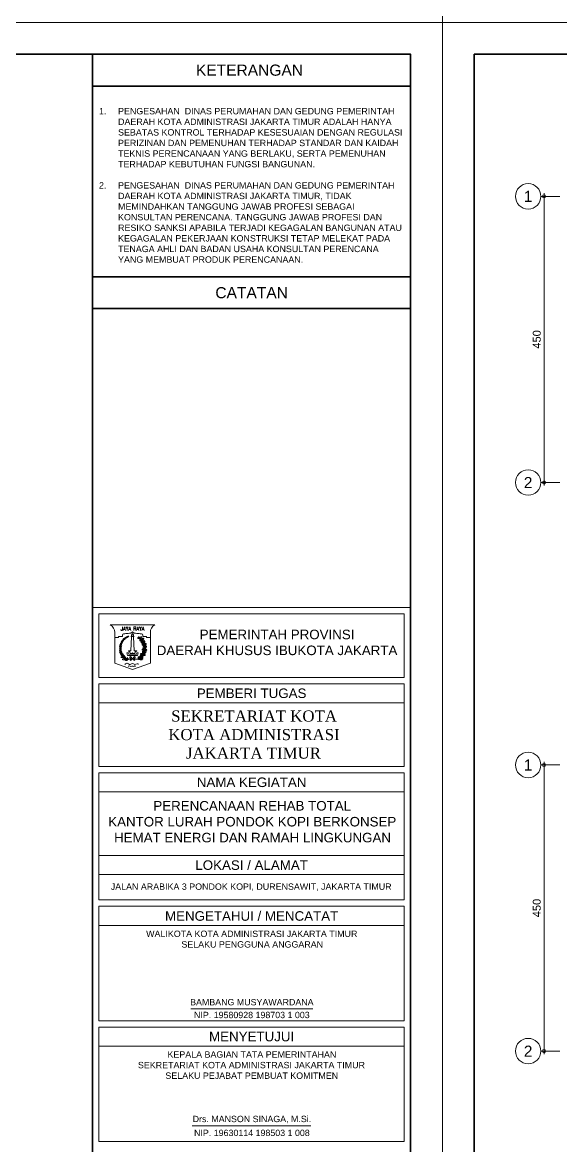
# Model space of a CAD drawing. Header units: millimetres. Extents: x -11 to 1625, y -267 to 180.
# Drawn here: x 1066.01 to 1082.93, y -27.33 to 8 of the extents above; entities that cross this region are included whole.
import ezdxf
from ezdxf.enums import TextEntityAlignment as Align

# ---------------------------------------------------------------- set-up
doc = ezdxf.new("R2010")
doc.units = ezdxf.units.MM
for name, color, linetype, lineweight in [('ars', 11, 'Continuous', 5), ('GRS KOP', 1, 'Continuous', 35), ('kop', 7, 'Continuous', 20), ('not', 7, 'Continuous', 20), ('u', 6, 'Continuous', 20)]:
    doc.layers.add(name, color=color, linetype=linetype, lineweight=lineweight)
doc.styles.add('BARU', font='complex.shx')
doc.styles.add('S', font='SIMPLEX', dxfattribs={"width": 1.1})
doc.styles.get("Standard").update_dxf_attribs({"font": 'ARIALUNI.TTF'})
doc.dimstyles.new('SK 50', dxfattribs={"dimtxt": 0.25, "dimasz": 0.1, "dimexe": 0, "dimexo": 0, "dimgap": 0.1, "dimtad": 1, "dimdec": 0, "dimlfac": 50, "dimzin": 12, "dimdsep": 46, "dimtxsty": 'Standard', "dimblk": 'BULAT', "dimcen": 0.1, "dimclrd": 256, "dimclre": 256, "dimclrt": 256, "dimadec": 0, "dimazin": 3, "dimtfac": 1, "dimtdec": 0, "dimtofl": 0, "dimtmove": 0, "dimatfit": 3, "dimldrblk": 'BULAT', "dimfxl": 0, "dimtolj": 1, "dimtzin": 0, "dimlwd": -1, "dimlwe": -1, "dimarcsym": 0})

# ---------------------------------------------------------------- blocks, each defined once
blk = doc.blocks.new('kop')
at = {"layer": 'ars'}
for p, q in [((74.521, 35.599), (74.496, 35.614)), ((74.534, 35.595), (74.538, 35.581)), ((74.578, 35.526), (74.553, 35.541)), ((74.578, 35.526), (74.581, 35.555)), ((74.6, 35.468), (74.612, 35.457)), ((74.614, 35.467), (74.614, 35.452)), ((74.634, 35.366), (74.615, 35.388)), ((74.634, 35.366), (74.643, 35.394)), ((74.472, 34.989), (74.502, 34.992)), ((74.537, 35.048), (74.537, 35.078)), ((74.552, 35.066), (74.578, 35.081)), ((74.621, 35.202), (74.607, 35.228)), ((74.621, 35.202), (74.64, 35.225)), ((74.631, 35.289), (74.635, 35.273)), ((74.642, 35.304), (74.637, 35.29))]:
    blk.add_line(p, q, dxfattribs=at)
for centre, radius, start, end in [((74.278, 35.315), 0.405, 114.0856, 237.6325), ((74.097, 35.661), 0.0281, 113.4007, 177.862), ((74.058, 35.688), 0.0281, 293.4007, 357.862), ((74.082, 35.701), 0.0281, 293.4007, 357.862), ((74.121, 35.674), 0.0281, 113.4007, 177.862), ((74.11, 35.653), 0.0281, 61.6811, 126.1424), ((74.117, 35.713), 0.0281, 260.9368, 325.3982), ((74.136, 35.669), 0.0281, 80.9368, 145.3982), ((74.589, 35.652), 0.0795, 151.1819, 225.9956), ((74.464, 35.633), 0.0795, 331.1819, 45.9956), ((73.906, 35.362), 0.061, 172.3995, 236.8608), ((73.812, 35.319), 0.061, 352.3995, 56.8608), ((73.916, 35.414), 0.061, 164.619, 229.0804), ((73.817, 35.384), 0.061, 344.619, 49.0804), ((73.933, 35.316), 0.061, 120.6799, 185.1412), ((73.842, 35.364), 0.061, 300.6799, 5.1412), ((73.923, 35.456), 0.0488, 158.8649, 223.3262), ((73.852, 35.424), 0.061, 292.8994, 357.3608), ((73.937, 35.365), 0.061, 112.8994, 177.3608), ((73.842, 35.44), 0.0488, 338.8649, 43.3262), ((73.873, 35.469), 0.0488, 287.1453, 351.6066), ((73.935, 35.415), 0.0488, 107.1453, 171.6066), ((73.942, 35.493), 0.0488, 150.2996, 214.761), ((73.859, 35.489), 0.0488, 330.2996, 34.761), ((73.948, 35.451), 0.0488, 98.58, 163.0414), ((73.894, 35.513), 0.0488, 278.58, 343.0414), ((73.961, 35.528), 0.0488, 145.7989, 210.2603), ((73.879, 35.531), 0.0488, 325.7989, 30.2603), ((73.916, 35.552), 0.0488, 274.0793, 338.5407), ((73.965, 35.485), 0.0488, 94.0793, 158.5407), ((73.985, 35.56), 0.0488, 139.3679, 203.8292), ((73.904, 35.572), 0.0488, 319.3679, 23.8292), ((73.984, 35.517), 0.0488, 87.6483, 152.1096), ((73.943, 35.589), 0.0488, 267.6483, 332.1096), ((74.012, 35.589), 0.0488, 133.8416, 198.303), ((73.932, 35.609), 0.0488, 313.8416, 18.303), ((74.007, 35.547), 0.0488, 82.122, 146.5834), ((73.973, 35.622), 0.0488, 262.122, 326.5834), ((74.036, 35.612), 0.0439, 126.6239, 191.0853), ((73.967, 35.639), 0.0439, 306.6239, 11.0853), ((74.026, 35.575), 0.0439, 74.9043, 139.3657), ((74.005, 35.646), 0.0439, 254.9043, 319.3657), ((74, 35.656), 0.0352, 303.961, 8.4223), ((74.054, 35.632), 0.0352, 123.961, 188.4223), ((74.045, 35.603), 0.0352, 72.2414, 136.7027), ((74.03, 35.66), 0.0352, 252.2414, 316.7027), ((74.027, 35.676), 0.0352, 297.7406, 2.2019), ((74.078, 35.647), 0.0352, 117.7406, 182.2019), ((74.066, 35.619), 0.0352, 66.021, 130.4823), ((74.057, 35.677), 0.0352, 246.021, 310.4823), ((74.086, 35.64), 0.0281, 61.6811, 126.1424), ((74.082, 35.687), 0.0281, 241.6811, 306.1424), ((74.106, 35.7), 0.0281, 241.6811, 306.1424), ((74.232, 35.315), 0.405, 302.3675, 44.4851), ((74.485, 35.674), 0.0613, 235.5154, 280.6207), ((74.445, 35.613), 0.0507, 1.4248, 71.624), ((74.541, 35.601), 0.0613, 235.5154, 280.6207), ((74.502, 35.54), 0.0507, 1.4248, 71.624), ((74.526, 35.44), 0.0795, 20.9123, 95.7261), ((74.592, 35.547), 0.0795, 200.9123, 275.7261), ((74.611, 35.596), 0.0507, 162.5946, 232.7938), ((74.623, 35.449), 0.0613, 217.2288, 262.3342), ((74.538, 35.6), 0.0613, 313.598, 358.7033), ((74.663, 35.361), 0.0795, 171.1641, 245.9779), ((74.552, 35.301), 0.0795, 351.1641, 65.9779), ((74.566, 35.403), 0.0507, 343.1383, 53.3375), ((74.684, 35.504), 0.0795, 133.1999, 208.0136), ((74.559, 35.525), 0.0795, 313.1999, 28.0136), ((74.682, 35.427), 0.0507, 150.0679, 220.2671), ((74.721, 35.315), 0.0795, 113.3027, 188.1164), ((74.611, 35.377), 0.0795, 293.3027, 8.1164), ((74.611, 35.447), 0.0613, 301.0712, 346.1766), ((73.816, 35.253), 0.061, 2.2926, 66.7539), ((73.901, 35.312), 0.061, 182.2926, 246.7539), ((73.829, 35.191), 0.061, 12.6628, 77.1241), ((73.902, 35.264), 0.061, 192.6628, 257.1241), ((73.907, 35.225), 0.061, 200.2151, 264.6765), ((73.844, 35.143), 0.061, 20.2151, 84.6765), ((73.921, 35.183), 0.061, 206.1601, 270.6214), ((73.867, 35.095), 0.061, 26.1601, 90.6214), ((73.936, 35.271), 0.061, 130.573, 195.0343), ((73.837, 35.302), 0.061, 310.573, 15.0343), ((73.943, 35.23), 0.061, 140.9432, 205.4045), ((73.841, 35.243), 0.061, 320.9432, 25.4045), ((73.941, 35.145), 0.061, 208.508, 272.9693), ((73.891, 35.055), 0.061, 28.508, 92.9693), ((73.957, 35.19), 0.061, 140.9432, 205.4045), ((73.854, 35.203), 0.061, 320.9432, 25.4045), ((73.921, 35.015), 0.061, 40.0311, 104.4924), ((73.953, 35.113), 0.061, 220.0311, 284.4924), ((73.974, 35.153), 0.061, 146.9028, 211.3642), ((73.871, 35.155), 0.061, 326.9028, 31.3642), ((73.956, 34.978), 0.061, 49.2006, 113.662), ((73.971, 35.08), 0.061, 229.2006, 293.662), ((73.997, 35.115), 0.061, 146.6953, 211.1566), ((73.893, 35.117), 0.061, 326.6953, 31.1566), ((74.021, 35.084), 0.061, 144.8635, 209.3249), ((73.918, 35.089), 0.061, 324.8635, 29.3249), ((73.99, 34.949), 0.061, 44.4223, 108.8836), ((74.014, 35.049), 0.061, 224.4223, 288.8836), ((74.049, 35.054), 0.061, 144.4903, 208.9516), ((73.946, 35.059), 0.061, 324.4903, 28.9516), ((74.08, 35.031), 0.061, 156.1803, 220.6416), ((73.978, 35.016), 0.061, 336.1803, 40.6416), ((74.567, 35.052), 0.0795, 137.1076, 211.9214), ((74.441, 35.064), 0.0795, 317.1076, 31.9214), ((74.547, 34.969), 0.0507, 83.4432, 153.6424), ((74.537, 35.042), 0.0613, 234.4466, 279.5519), ((74.569, 34.993), 0.0612, 69.8962, 144.7099), ((74.541, 35.085), 0.0612, 249.8962, 324.7099), ((74.582, 35.119), 0.0613, 176.9872, 222.0926), ((74.509, 35.12), 0.0507, 302.8967, 13.0959), ((74.644, 35.186), 0.0795, 153.0891, 227.9029), ((74.627, 35.286), 0.0613, 205.6201, 250.7254), ((74.52, 35.163), 0.0795, 333.0891, 47.9029), ((74.629, 35.078), 0.0507, 106.5818, 176.781), ((74.591, 35.141), 0.0613, 257.5851, 302.6905), ((74.562, 35.252), 0.0507, 331.5296, 41.7288), ((74.602, 35.228), 0.0795, 271.02, 345.8338), ((74.68, 35.129), 0.0795, 91.02, 165.8338), ((74.688, 35.241), 0.0507, 128.2781, 198.4773), ((74.63, 35.285), 0.0613, 279.2815, 324.3868)]:
    blk.add_arc(centre, radius, start, end, dxfattribs=at)
at = {"layer": 'ars', "color": 11}
for centre, radius, start, end in [((74.491, 34.995), 0.0613, 158.8696, 203.9749), ((74.422, 35.02), 0.0507, 284.779, 354.9783), ((74.44, 34.986), 0.016, 270, 302.3675)]:
    blk.add_arc(centre, radius, start, end, dxfattribs=at)
at = {"layer": 'ars'}
for points, start_tangent, end_tangent in [([(74.461, 35.651), (74.466, 35.634), (74.45, 35.624), (74.429, 35.623), (74.426, 35.64), (74.439, 35.661), (74.444, 35.672), (74.461, 35.663), (74.461, 35.651)], (0.714442, -0.699695), (0.714442, -0.699695)), ([(74.518, 35.578), (74.523, 35.561), (74.507, 35.551), (74.486, 35.55), (74.483, 35.567), (74.496, 35.588), (74.501, 35.599), (74.518, 35.589), (74.518, 35.578)], (0.714442, -0.699695), (0.714442, -0.699695)), ([(74.594, 35.435), (74.593, 35.416), (74.574, 35.412), (74.555, 35.418), (74.556, 35.435), (74.576, 35.451), (74.584, 35.459), (74.597, 35.445), (74.594, 35.435)], (0.458819, -0.88853), (0.458819, -0.88853)), ([(74.571, 35.605), (74.582, 35.591), (74.6, 35.598), (74.612, 35.615), (74.601, 35.627), (74.576, 35.629), (74.564, 35.631), (74.562, 35.612), (74.571, 35.605)], (0.149901, -0.988701), (0.149901, -0.988701)), ([(74.644, 35.445), (74.652, 35.429), (74.671, 35.432), (74.687, 35.445), (74.678, 35.46), (74.654, 35.467), (74.643, 35.472), (74.637, 35.453), (74.644, 35.445)], (-0.068112, -0.997678), (-0.068112, -0.997678)), ([(74.463, 35.013), (74.447, 35.004), (74.433, 35.018), (74.428, 35.037), (74.443, 35.045), (74.467, 35.037), (74.479, 35.034), (74.474, 35.016), (74.463, 35.013)], (-0.515761, -0.856733), (-0.515761, -0.856733)), ([(74.551, 35.127), (74.539, 35.113), (74.521, 35.122), (74.51, 35.139), (74.522, 35.151), (74.547, 35.151), (74.559, 35.152), (74.56, 35.133), (74.551, 35.127)], (-0.223771, -0.974642), (-0.223771, -0.974642)), ([(74.549, 35.011), (74.537, 34.997), (74.548, 34.981), (74.566, 34.972), (74.576, 34.985), (74.573, 35.01), (74.573, 35.022), (74.554, 35.021), (74.549, 35.011)], (-0.942817, -0.33331), (-0.942817, -0.33331)), ([(74.596, 35.277), (74.591, 35.26), (74.572, 35.259), (74.554, 35.269), (74.559, 35.285), (74.581, 35.297), (74.591, 35.303), (74.601, 35.287), (74.596, 35.277)], (0.270637, -0.962681), (0.270637, -0.962681)), ([(74.614, 35.117), (74.608, 35.1), (74.624, 35.089), (74.645, 35.088), (74.649, 35.104), (74.636, 35.126), (74.631, 35.137), (74.614, 35.128), (74.614, 35.117)], (-0.735998, -0.676983), (-0.735998, -0.676983)), ([(74.66, 35.272), (74.661, 35.253), (74.68, 35.25), (74.699, 35.256), (74.697, 35.273), (74.677, 35.288), (74.669, 35.297), (74.656, 35.282), (74.66, 35.272)], (-0.433585, -0.901113), (-0.433585, -0.901113))]:
    blk.add_spline(points, degree=3, dxfattribs=dict(at, start_tangent=start_tangent, end_tangent=end_tangent))
for points in [[(74.445, 34.97), (74.47, 34.975), (74.522, 34.973), (74.56, 34.955)], [(74.445, 34.97), (74.468, 34.959), (74.518, 34.947), (74.56, 34.955)]]:
    blk.add_spline(points, degree=3, dxfattribs=at)
at = {"layer": 'GRS KOP'}
for p, q in [((73, 1), (73, 54)), ((83, 1), (83, 54)), ((73, 53), (83, 53)), ((73, 47), (83, 47)), ((73, 46), (83, 46))]:
    blk.add_line(p, q, dxfattribs=at)
blk.add_lwpolyline([(1, 54), (83, 54), (83, 1), (1, 1)], close=True, dxfattribs=at)
at = {"layer": 'kop', "color": 7}
for p, q in [((84, 55), (0, 55)), ((0, 55), (0, 0)), ((84, 55), (84, 0)), ((84, 55), (84, 0)), ((74.205, 35.69), (74.305, 35.69)), ((74.235, 35.698), (74.275, 35.698)), ((74.225, 35.67), (74.205, 35.23)), ((74.285, 35.67), (74.305, 35.23)), ((74.075, 35.17), (74.124, 35.17)), ((74.075, 35.17), (74.095, 35.09)), ((74.095, 35.09), (74.415, 35.09)), ((74.124, 35.23), (74.124, 35.228)), ((74.124, 35.23), (74.205, 35.23)), ((74.124, 35.228), (74.129, 35.228)), ((74.124, 35.17), (74.134, 35.13)), ((74.134, 35.13), (74.376, 35.13)), ((74.195, 35.15), (74.235, 35.15)), ((74.275, 35.15), (74.315, 35.15)), ((74.305, 35.23), (74.386, 35.23)), ((74.376, 35.13), (74.386, 35.17)), ((74.381, 35.228), (74.386, 35.228)), ((74.386, 35.23), (74.386, 35.228)), ((74.386, 35.17), (74.435, 35.17)), ((74.415, 35.09), (74.435, 35.17)), ((0, 0), (84, 0))]:
    blk.add_line(p, q, dxfattribs=at)
at = {"layer": 'kop'}
for p, q in [((83, 36.6), (73, 36.6)), ((73.2, 34.4), (73.2, 36.4)), ((82.8, 36.4), (73.2, 36.4)), ((82.8, 34.4), (82.8, 36.4)), ((82.8, 34.4), (73.2, 34.4)), ((73.2, 31.6), (73.2, 34.2)), ((82.8, 34.2), (73.2, 34.2)), ((82.8, 31.6), (82.8, 34.2)), ((82.8, 33.6), (73.2, 33.6)), ((82.8, 31.6), (73.2, 31.6)), ((73.2, 27.4), (73.2, 31.4)), ((82.8, 31.4), (73.2, 31.4)), ((82.8, 27.4), (82.8, 31.4)), ((82.8, 30.8), (73.2, 30.8)), ((82.8, 28.8), (73.2, 28.8)), ((82.8, 28.2), (73.2, 28.2)), ((82.8, 27.4), (73.2, 27.4)), ((73.2, 23.6), (73.2, 27.2)), ((82.8, 27.2), (73.2, 27.2)), ((82.8, 23.6), (82.8, 27.2)), ((82.8, 26.6), (73.2, 26.6)), ((76.089, 23.976), (79.928, 23.976)), ((82.8, 23.6), (73.2, 23.6)), ((73.2, 19.8), (73.2, 23.4)), ((82.8, 23.4), (73.2, 23.4)), ((82.8, 19.8), (82.8, 23.4)), ((82.8, 22.8), (73.2, 22.8)), ((76.127, 20.296), (79.863, 20.296)), ((82.8, 19.8), (73.2, 19.8))]:
    blk.add_line(p, q, dxfattribs=at)
at = {"layer": 'kop', "color": 5}
for p, q in [((74.955, 36.05), (73.555, 36.05)), ((73.695, 35.81), (73.695, 34.85)), ((73.815, 35.69), (73.815, 35.65)), ((73.815, 35.69), (73.935, 35.69)), ((73.935, 35.73), (73.935, 35.69)), ((74.575, 35.73), (74.575, 35.69)), ((74.695, 35.69), (74.575, 35.69)), ((74.695, 35.69), (74.695, 35.65)), ((74.815, 35.81), (74.815, 34.85)), ((73.695, 35.65), (73.815, 35.65)), ((74.815, 35.65), (74.695, 35.65)), ((74.225, 34.95), (74.171, 35.022)), ((74.255, 34.986), (74.203, 35.046)), ((74.255, 34.986), (74.307, 35.046)), ((74.285, 34.95), (74.339, 35.022)), ((73.695, 34.85), (74.255, 34.65)), ((74.225, 34.95), (74.21, 34.93)), ((74.255, 34.65), (74.815, 34.85)), ((74.285, 34.95), (74.3, 34.93))]:
    blk.add_line(p, q, dxfattribs=at)
at = {"layer": 'kop', "color": 7}
for points in [[(74.235, 35.698), (74.233, 35.701), (74.231, 35.704), (74.229, 35.707), (74.228, 35.71), (74.227, 35.713), (74.227, 35.715), (74.226, 35.718), (74.226, 35.72), (74.226, 35.723), (74.226, 35.725), (74.226, 35.728), (74.226, 35.731), (74.226, 35.733), (74.227, 35.736), (74.228, 35.738), (74.229, 35.741), (74.23, 35.743), (74.232, 35.746), (74.234, 35.749), (74.236, 35.753), (74.24, 35.758), (74.244, 35.763), (74.249, 35.77), (74.255, 35.778)], [(74.275, 35.698), (74.277, 35.701), (74.279, 35.704), (74.281, 35.707), (74.282, 35.71), (74.283, 35.713), (74.283, 35.715), (74.284, 35.718), (74.284, 35.72), (74.284, 35.723), (74.284, 35.725), (74.284, 35.728), (74.284, 35.731), (74.284, 35.733), (74.283, 35.736), (74.282, 35.738), (74.281, 35.741), (74.28, 35.743), (74.278, 35.746), (74.276, 35.749), (74.274, 35.753), (74.27, 35.758), (74.266, 35.763), (74.261, 35.77), (74.255, 35.778)]]:
    blk.add_lwpolyline(points, dxfattribs=at)
at = {"layer": 'kop', "color": 1}
blk.add_lwpolyline([(74.07, 34.97), (74.44, 34.97)], close=True, dxfattribs=at)
at = {"layer": 'kop', "color": 5}
for points in [[(74.21, 34.97), (74.18, 34.93)], [(74.3, 34.97), (74.33, 34.93)]]:
    blk.add_lwpolyline(points, dxfattribs=at)
for centre, radius, start, end in [((73.419, 35.81), 0.276, 0, 60.5129), ((75.091, 35.81), 0.276, 119.4871, 180), ((73.975, 35.73), 0.04, 90, 180), ((74.535, 35.73), 0.04, 0, 90), ((74.187, 35.034), 0.02, 36.8699, 216.8699), ((74.323, 35.034), 0.02, 323.1301, 143.1301)]:
    blk.add_arc(centre, radius, start, end, dxfattribs=at)
at = {"layer": 'kop', "color": 7}
for centre, radius, start, end in [((74.198, 35.663), 0.0283, 15, 75), ((74.312, 35.663), 0.0283, 105, 165), ((74.079, 35.119), 0.12, 15, 65.3894), ((74.255, 35.15), 0.02, 0, 180), ((74.431, 35.119), 0.12, 114.6106, 165)]:
    blk.add_arc(centre, radius, start, end, dxfattribs=at)
at = {"layer": 'kop', "color": 1}
blk.add_arc((74.07, 34.986), 0.016, 237.6325, 270, dxfattribs=at)
at = {"layer": 'kop', "color": 5}
for points in [[(74.255, 35.83), (74.232, 35.807), (74.2, 35.793), (74.12, 35.782), (74.046, 35.777), (73.975, 35.77)], [(74.255, 35.83), (74.278, 35.807), (74.31, 35.793), (74.39, 35.782), (74.464, 35.777), (74.535, 35.77)], [(74.023, 34.99), (74.006, 34.984), (73.974, 34.992), (73.925, 35.01), (73.891, 35.041)], [(74.113, 34.984), (74.085, 34.986), (74.071, 34.993), (74.051, 34.993)], [(74.125, 34.97), (74.112, 34.996), (74.085, 35.02), (74.081, 35.031)], [(74.038, 34.971), (74.016, 34.967), (73.997, 34.959), (73.964, 34.956), (73.932, 34.964)], [(74.082, 34.965), (74.066, 34.956), (74.034, 34.952), (74.006, 34.952), (73.992, 34.948)], [(74.015, 34.807), (74.089, 34.844), (74.162, 34.807), (74.249, 34.833), (74.326, 34.809), (74.4, 34.83), (74.45, 34.817)], [(74.125, 34.97), (74.104, 34.959), (74.093, 34.947), (74.051, 34.932), (74.033, 34.937)], [(74.12, 34.747), (74.16, 34.759), (74.204, 34.744), (74.255, 34.753), (74.3, 34.744), (74.332, 34.758), (74.357, 34.749)]]:
    blk.add_spline(points, degree=3, dxfattribs=at)
at = {"layer": 'kop'}
for s, height, p in [('KETERANGAN ', 0.35, (78, 53.5)), ('CATATAN', 0.35, (78, 46.5)), ('PEMERINTAH PROVINSI', 0.29998, (78.8, 35.75)), ('DAERAH KHUSUS IBUKOTA JAKARTA', 0.29998, (78.8, 35.25)), ('PEMBERI TUGAS', 0.3, (78, 33.9)), ('NAMA KEGIATAN', 0.3, (78, 31.1)), ('LOKASI / ALAMAT', 0.3, (78, 28.5)), ('JALAN ARABIKA 3 PONDOK KOPI, DURENSAWIT, JAKARTA TIMUR', 0.2, (77.986, 27.8)), ('MENGETAHUI / MENCATAT', 0.3, (78, 26.9)), ('BAMBANG MUSYAWARDANA', 0.19926, (78.007, 24.183)), ('NIP. 19580928 198703 1 003', 0.19926, (78.007, 23.78)), ('MENYETUJUI', 0.3, (78, 23.1)), ('Drs. MANSON SINAGA, M.Si.', 0.19926, (78.009, 20.496)), ('NIP. 19630114 198503 1 008', 0.19926, (78.009, 20.071))]:
    blk.add_text(s, height=height, dxfattribs=at).set_placement(p, align=Align.MIDDLE)
at = {"layer": 'kop', "color": 5, "style": 'BARU', "width": 0.9}
blk.add_text('JAYA RAYA', height=0.12, dxfattribs=at).set_placement((74.255, 35.93), align=Align.MIDDLE)
at = {"layer": 'kop', "insert": (73.2, 49.875), "char_height": 0.2, "width": 9.6, "attachment_point": 4}
blk.add_mtext('\\pi-0.6,l0.6,t0.6;1.^IPENGESAHAN  DINAS PERUMAHAN DAN GEDUNG PEMERINTAH DAERAH KOTA ADMINISTRASI JAKARTA TIMUR ADALAH HANYA SEBATAS KONTROL TERHADAP KESESUAIAN DENGAN REGULASI PERIZINAN DAN PEMENUHAN TERHADAP STANDAR DAN KAIDAH TEKNIS PERENCANAAN YANG BERLAKU, SERTA PEMENUHAN TERHADAP KEBUTUHAN FUNGSI BANGUNAN.\\P\\P2.^IPENGESAHAN  DINAS PERUMAHAN DAN GEDUNG PEMERINTAH DAERAH KOTA ADMINISTRASI JAKARTA TIMUR, TIDAK MEMINDAHKAN TANGGUNG JAWAB PROFESI SEBAGAI KONSULTAN PERENCANA. TANGGUNG JAWAB PROFESI DAN RESIKO SANKSI APABILA TERJADI KEGAGALAN BANGUNAN ATAU KEGAGALAN PEKERJAAN KONSTRUKSI TETAP MELEKAT PADA TENAGA AHLI DAN BADAN USAHA KONSULTAN PERENCANA YANG MEMBUAT PRODUK PERENCANAAN.', dxfattribs=at)
at = {"layer": 'kop', "attachment_point": 1, "style": 'BARU'}
for s, width, insert, char_height in [('\\pi1.4375;{\\fRomantic|b0|i0|c2|p2;SEKRETARIAT KOTA\\P\\pi1.3461;KOTA ADMINISTRASI\\P\\pi1.9027;JAKARTA TIMUR}', 7.94943, (74.033, 33.359), 0.35), ('\\pi0.65609;{\\fArial|b0|i0|c0|p34;WALIKOTA KOTA ADMINISTRASI JAKARTA TIMUR\\P\\pi1.7645;SELAKU PENGGUNA ANGGARAN}', 7.94943, (74.027, 26.434), 0.2), ('\\pi1.5072;{\\fArial|b0|i0|c0|p34;KEPALA BAGIAN TATA PEMERINTAHAN\\P\\pi0.57794;SEKRETARIAT KOTA ADMINISTRASI JAKARTA TIMUR\\P\\pi1.4412;SELAKU PEJABAT PEMBUAT KOMITMEN}', 8.28085, (73.847, 22.638), 0.2)]:
    blk.add_mtext_dynamic_manual_height_columns(s, width=width, gutter_width=1.5, heights=[0], dxfattribs=dict(at, insert=insert, char_height=char_height))
at = {"layer": 'kop', "insert": (73.464, 30.51), "char_height": 0.3, "attachment_point": 1}
blk.add_mtext_dynamic_manual_height_columns('\\pi1.446;PERENCANAAN REHAB TOTAL \\P\\pi0.026798;KANTOR LURAH PONDOK KOPI BERKONSEP \\P\\pi0.21087;HEMAT ENERGI DAN RAMAH LINGKUNGAN', width=9.06362, gutter_width=1.5, heights=[0], dxfattribs=at)
at = {"layer": 'kop', "style": 'BARU', "flags": 4}
for p, height in [((73.8, 5.4), 0.35), ((80.303, 5.382), 0.25), ((73.8, 4.9), 0.35), ((80.303, 4.882), 0.25), ((73.8, 4.4), 0.35), ((80.303, 4.382), 0.25)]:
    blk.add_attdef('-', p, '', height=height, dxfattribs=at)
at = {"layer": 'kop', "flags": 4}
for tag, p in [('AR-00', (78.057, 2.648)), ('00', (81.238, 2.647))]:
    blk.add_attdef(tag, text='', height=0.35, dxfattribs=at).set_placement(p, align=Align.MIDDLE)
blk = doc.blocks.new('BULAT')
for p, q in [((-1, 0), (1, 0)), ((0, -1), (0, 1))]:
    blk.add_line(p, q)
blk.add_circle((0, 0), 0.5)
blk = doc.blocks.new('*D110')
at = {"layer": 'Defpoints', "color": 0, "ltscale": 0.15}
for p in [(1082.909, -15.356), (1082.409, -24.356), (1082.909, -24.356)]:
    blk.add_point(p, dxfattribs=at)
at = {"layer": 'u', "ltscale": 0.15}
for p, q in [((1082.909, -15.356), (1082.409, -15.356)), ((1082.409, -15.456), (1082.409, -24.256)), ((1082.909, -24.356), (1082.409, -24.356))]:
    blk.add_line(p, q, dxfattribs=at)
at = {"layer": 'u', "ltscale": 0.15, "xscale": 0.1, "yscale": 0.1, "zscale": 0.1}
for p, rotation in [((1082.409, -15.356), 90), ((1082.409, -24.356), 270)]:
    blk.add_blockref('BULAT', p, dxfattribs=dict(at, rotation=rotation))
at = {"layer": 'u', "ltscale": 0.15, "insert": (1082.182, -19.856), "char_height": 0.25, "attachment_point": 5, "rotation": 90}
blk.add_mtext('\\A1;450', dxfattribs=at)
blk = doc.blocks.new('NAV')
blk.add_circle((0, -0.4), 0.4)
at = {"style": 'S', "width": 0.75, "flags": 4}
blk.add_attdef('AV', text='', height=0.3, dxfattribs=at).set_placement((0, -0.4), align=Align.MIDDLE)
blk = doc.blocks.new('*D113')
at = {"layer": 'Defpoints', "color": 0, "ltscale": 0.15}
for p in [(1082.909, 2.53), (1082.409, -6.47), (1082.909, -6.47)]:
    blk.add_point(p, dxfattribs=at)
at = {"layer": 'u', "ltscale": 0.15}
for p, q in [((1082.909, 2.53), (1082.409, 2.53)), ((1082.409, 2.43), (1082.409, -6.37)), ((1082.909, -6.47), (1082.409, -6.47))]:
    blk.add_line(p, q, dxfattribs=at)
at = {"layer": 'u', "ltscale": 0.15, "xscale": 0.1, "yscale": 0.1, "zscale": 0.1}
for p, rotation in [((1082.409, 2.53), 90), ((1082.409, -6.47), 270)]:
    blk.add_blockref('BULAT', p, dxfattribs=dict(at, rotation=rotation))
at = {"layer": 'u', "ltscale": 0.15, "insert": (1082.182, -1.97), "char_height": 0.25, "attachment_point": 5, "rotation": 90}
blk.add_mtext('\\A1;450', dxfattribs=at)

msp = doc.modelspace()

# ---------------------------------------------------------------- block references
at = {"layer": 'kop'}
for p in [(1079.214162, 7.9999999), (995.2141622, -47), (1079.214162, -47.0000001)]:
    msp.add_blockref('kop', p, dxfattribs=at)
at = {"layer": 'not'}
ref = msp.add_blockref('NAV', (1081.9094623, 2.9295811), dxfattribs=at)
ref.add_attrib('AV', '1', dxfattribs={"layer": '0', "height": 0.35, "flags": 4}).set_placement((1081.9094623, 2.5295811), align=Align.MIDDLE)
ref = msp.add_blockref('NAV', (1081.9094623, -6.0704189), dxfattribs=at)
ref.add_attrib('AV', '2', dxfattribs={"layer": '0', "height": 0.35, "flags": 4}).set_placement((1081.9094623, -6.4704189), align=Align.MIDDLE)
ref = msp.add_blockref('NAV', (1081.9094623, -14.955994), dxfattribs=at)
ref.add_attrib('AV', '1', dxfattribs={"layer": '0', "height": 0.35, "flags": 4}).set_placement((1081.9094623, -15.355994), align=Align.MIDDLE)
ref = msp.add_blockref('NAV', (1081.9094623, -23.955994), dxfattribs=at)
ref.add_attrib('AV', '2', dxfattribs={"layer": '0', "height": 0.35, "flags": 4}).set_placement((1081.9094623, -24.355994), align=Align.MIDDLE)

# ---------------------------------------------------------------- dimensions: what is measured, and where the dimension line sits
at = {"layer": 'u', "ltscale": 0.15}
for base, p1, p2, picture, middle in [((1082.4094623, -6.4704189), (1082.9094623, 2.5295811), (1082.9094623, -6.4704189), '*D113', (1082.4094623, -1.9704189)), ((1082.4094623, -24.355994), (1082.9094623, -15.355994), (1082.9094623, -24.355994), '*D110', (1082.4094623, -19.855994))]:
    dim = msp.add_linear_dim(base=base, p1=p1, p2=p2, angle=270, dimstyle='SK 50', dxfattribs=at)
    dim.commit()
    dim.dimension.update_dxf_attribs({"geometry": picture, "text_midpoint": middle, "dimtype": 160})

doc.saveas('drawing.dxf')
